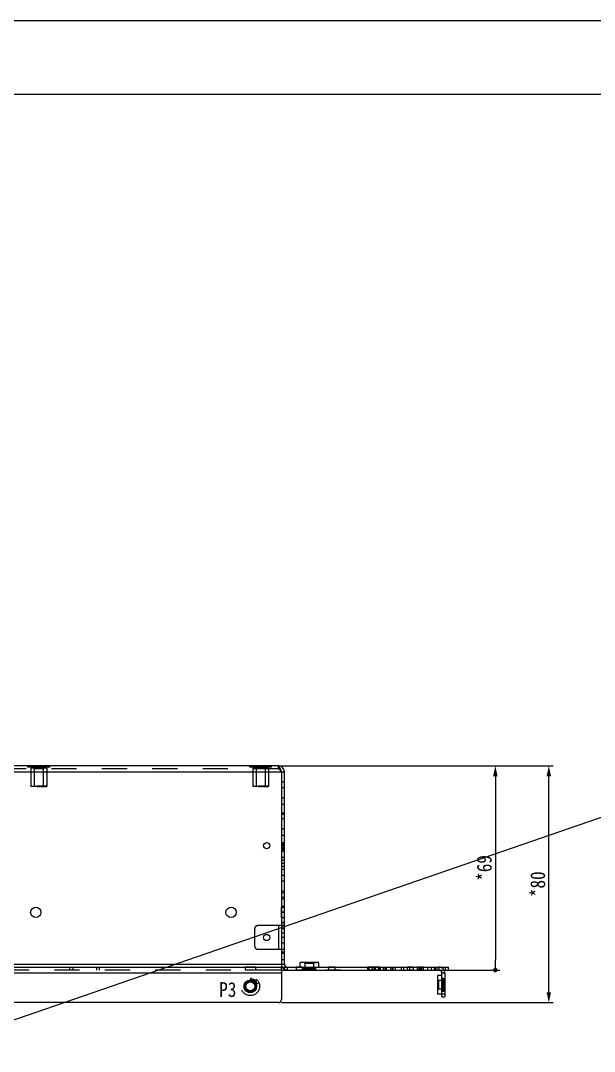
# Model space of a CAD drawing. Header units: millimetres. Extents: x 0 to 8948, y -1340 to 1100.
# Drawn here: x 6605.4 to 6799.3, y 751.7 to 1100 of the extents above; entities that cross this region are included whole.
import ezdxf

# ---------------------------------------------------------------- set-up
doc = ezdxf.new("R2010")
doc.units = ezdxf.units.MM
doc.header["$LTSCALE"] = 85.25
doc.header["$PDMODE"] = 3
doc.header["$PDSIZE"] = 8
doc.linetypes.add('HIDDEN', pattern=[0.2, 0.1, -0.1])
doc.layers.get('0').update_dxf_attribs({"linetype": 'CONTINUOUS'})
doc.layers.get('Defpoints').update_dxf_attribs({"linetype": 'CONTINUOUS'})
for name, color, linetype in [('02___PRT_ALL_AXES', 7, 'CONTINUOUS'), ('03___PRT_ALL_CURVES', 7, 'CONTINUOUS'), ('DEFAULT_2', 8, 'HIDDEN')]:
    doc.layers.add(name, color=color, linetype=linetype)
doc.styles.get("Standard").update_dxf_attribs({"font": 'txt', "width": 0.85})
doc.dimstyles.new('DIMSTYLE_1', dxfattribs={"dimtxt": 5, "dimasz": 3.5, "dimexe": 1.5, "dimexo": 1, "dimgap": 1.25, "dimtad": 1, "dimdsep": 46, "dimtxsty": 'Standard', "dimblk": '_FILLED', "dimblk1": '_FILLED', "dimblk2": '_FILLED', "dimcen": 0.09, "dimadec": 0, "dimazin": 0, "dimtp": 0.01, "dimtm": 0.01, "dimtfac": 1, "dimtofl": 0, "dimtmove": 0, "dimatfit": 3, "dimldrblk": '_FILLED', "dimfxl": 0, "dimtolj": 1, "dimarcsym": 0})

# ---------------------------------------------------------------- blocks, each defined once
blk = doc.blocks.new('_FILLED')
at = {"color": 0, "linetype": 'ByBlock'}
blk.add_solid([(0, 0), (-1, 0.214), (-1, -0.214)], dxfattribs=at)
blk = doc.blocks.new('*D32')
at = {"color": 0, "linetype": 'Continuous', "lineweight": -2, "transparency": 16777216}
for p, q in [((6693.51, 848.22), (6785.4, 848.22)), ((6783.9, 771.72), (6783.9, 844.72)), ((6693.51, 768.22), (6785.4, 768.22))]:
    blk.add_line(p, q, dxfattribs=at)
at = {"layer": 'Defpoints', "color": 0, "linetype": 'Continuous', "transparency": 16777216}
for p in [(6692.51, 848.22), (6783.9, 848.22), (6692.51, 768.22)]:
    blk.add_point(p, dxfattribs=at)
at = {"color": 0, "linetype": 'Continuous', "lineweight": -2, "transparency": 16777216, "xscale": 3.5, "yscale": 3.5, "zscale": 3.5}
for p, rotation in [((6783.9, 848.22), 90), ((6783.9, 768.22), 270)]:
    blk.add_blockref('_FILLED', p, dxfattribs=dict(at, rotation=rotation))
at = {"color": 0, "linetype": 'Continuous', "transparency": 16777216, "insert": (6777.65, 808.22), "char_height": 5, "width": 12.75, "attachment_point": 2, "rotation": 90}
blk.add_mtext('\\A1;*80', dxfattribs=at)
blk = doc.blocks.new('_DOT')
at = {"color": 0, "linetype": 'ByBlock'}
blk.add_line((-0.214, 0), (-1, 0), dxfattribs=at)
at = {"color": 0, "linetype": 'ByBlock', "const_width": 0.214}
blk.add_lwpolyline([(-0.107, 0, 1), (0.107, 0, 1)], format="xyb", close=True, dxfattribs=at)
blk = doc.blocks.new('*D33')
at = {"color": 0, "linetype": 'Continuous', "lineweight": -2, "transparency": 16777216}
for p, q in [((6693.51, 848.22), (6767.32, 848.22)), ((6765.82, 844.72), (6765.82, 782.72)), ((6750.01, 779.22), (6767.32, 779.22))]:
    blk.add_line(p, q, dxfattribs=at)
at = {"layer": 'Defpoints', "color": 0, "linetype": 'Continuous', "transparency": 16777216}
for p in [(6692.51, 848.22), (6749.01, 779.22), (6765.82, 779.22)]:
    blk.add_point(p, dxfattribs=at)
at = {"color": 0, "linetype": 'Continuous', "lineweight": -2, "transparency": 16777216, "xscale": 3.5, "yscale": 3.5, "zscale": 3.5}
for name, p, rotation in [('_FILLED', (6765.82, 848.22), 90), ('_DOT', (6765.82, 779.22), 270)]:
    blk.add_blockref(name, p, dxfattribs=dict(at, rotation=rotation))
at = {"color": 0, "linetype": 'Continuous', "transparency": 16777216, "insert": (6759.57, 813.72), "char_height": 5, "width": 12.75, "attachment_point": 2, "rotation": 90}
blk.add_mtext('\\A1;*69', dxfattribs=at)

msp = doc.modelspace()

# ---------------------------------------------------------------- linework, layer by layer
msp.add_line((4392.409, 0), (7581.815, 1100))
at = {"color": 7, "linetype": 'Continuous'}
for p, q in [((6031.815, 1100), (7581.815, 1100)), ((6693.513, 846.22), (6694.513, 846.22)), ((6694.513, 795.22), (6693.513, 795.22)), ((6694.513, 785.22), (6693.513, 785.22)), ((6693.513, 781.22), (6694.513, 781.22)), ((6693.513, 779.331), (6693.513, 780.22)), ((6694.514, 781.167), (6693.516, 781.113)), ((6694.513, 779.22), (6694.513, 780.22)), ((6706.163, 781.72), (6699.863, 781.72)), ((6699.863, 780.22), (6699.863, 781.72)), ((6706.163, 780.22), (6706.163, 781.72)), ((6749.013, 779.22), (6749.013, 780.22)), ((6750.013, 779.22), (6750.013, 780.22)), ((6693.513, 779.22), (6750.013, 779.22)), ((6747.763, 777.37), (6746.263, 777.37)), ((6746.263, 777.37), (6746.263, 771.07)), ((6748.763, 778.22), (6747.763, 778.22)), ((6747.763, 770.22), (6747.763, 778.22)), ((6747.763, 771.07), (6746.263, 771.07)), ((6747.763, 771.22), (6748.763, 771.22)), ((6747.763, 770.22), (6748.763, 770.22))]:
    msp.add_line(p, q, dxfattribs=at)
at = {"color": 3, "linetype": 'Continuous'}
for p, q in [((6692.513, 848.22), (6378.513, 848.22)), ((6377.513, 846.22), (6693.513, 846.22)), ((6693.513, 846.22), (6693.513, 780.22)), ((6694.513, 781.22), (6694.513, 846.22)), ((6694.513, 794.22), (6693.513, 794.22)), ((6693.513, 786.22), (6694.513, 786.22)), ((6377.513, 781.22), (6693.513, 781.22)), ((6377.513, 780.22), (6750.013, 780.22)), ((6693.513, 778.22), (6377.513, 778.22)), ((6693.513, 779.331), (6693.513, 769.22)), ((6748.763, 778.22), (6748.763, 770.22)), ((6692.513, 768.22), (6585.013, 768.22))]:
    msp.add_line(p, q, dxfattribs=at)
at = {"color": 7, "linetype": 'Continuous'}
msp.add_lwpolyline([(6056.815, 25), (7556.815, 25), (7556.815, 1075), (6056.815, 1075)], close=True, dxfattribs=at)
for radius in [1.8, 1.5]:
    msp.add_circle((6683.013, 773.72), radius, dxfattribs=at)
at = {"color": 3, "linetype": 'Continuous'}
for centre, radius, start, end in [((6692.513, 846.22), 2, 0, 90), ((6695.513, 781.22), 1, 180, 270), ((6746.763, 778.22), 2, 0, 30.13533), ((6692.513, 769.22), 1, 270, 0)]:
    msp.add_arc(centre, radius, start, end, dxfattribs=at)
at = {"color": 7, "linetype": 'Continuous'}
for centre, radius, start, end in [((6692.513, 846.22), 1, 0, 35.03149), ((6695.513, 781.22), 2, 183.07692, 210.14935), ((6746.763, 778.22), 1, 0, 90)]:
    msp.add_arc(centre, radius, start, end, dxfattribs=at)
at = {"color": 3, "linetype": 'Continuous'}
msp.add_open_spline([(6693.513, 846.22), (6693.432, 846.476), (6693.279, 846.953), (6693.078, 847.51), (6692.9, 847.871), (6692.763, 848.089), (6692.611, 848.22), (6692.513, 848.22)], degree=3, knots=[0, 0, 0, 0, 0.3508799, 0.6538995, 0.7752095, 0.8724418, 1, 1, 1, 1], dxfattribs=at)
at = {"layer": '02___PRT_ALL_AXES', "color": 8, "linetype": 'HIDDEN'}
for p, q in [((6608.813, 847.42), (6608.813, 841.22)), ((6613.013, 848.22), (6610.013, 848.22)), ((6610.013, 848.22), (6610.013, 841.22)), ((6613.013, 847.22), (6610.013, 847.22)), ((6613.013, 848.22), (6613.013, 841.22)), ((6614.213, 847.42), (6614.213, 841.22)), ((6683.813, 847.42), (6683.813, 841.22)), ((6688.013, 848.22), (6685.013, 848.22)), ((6685.013, 848.22), (6685.013, 841.22)), ((6688.013, 847.22), (6685.013, 847.22)), ((6688.013, 848.22), (6688.013, 841.22)), ((6689.213, 847.42), (6689.213, 841.22)), ((6614.213, 841.22), (6608.813, 841.22)), ((6689.213, 841.22), (6683.813, 841.22)), ((6693.513, 822.27), (6694.513, 822.27)), ((6694.513, 821.22), (6693.513, 821.22)), ((6693.513, 800.47), (6694.513, 800.47)), ((6693.513, 796.97), (6693.513, 800.47)), ((6694.513, 798.72), (6693.513, 798.72)), ((6694.513, 796.97), (6694.513, 800.47)), ((6693.513, 796.97), (6694.513, 796.97)), ((6684.763, 780.22), (6681.263, 780.22)), ((6681.263, 780.22), (6681.263, 779.22)), ((6684.763, 780.22), (6684.763, 779.22)), ((6700.563, 780.22), (6698.463, 780.22)), ((6698.463, 780.22), (6698.463, 779.22)), ((6700.563, 780.22), (6700.563, 779.22)), ((6701.513, 780.22), (6704.513, 780.22)), ((6701.513, 780.22), (6701.513, 779.22)), ((6704.513, 780.22), (6704.513, 779.22)), ((6711.563, 780.22), (6709.463, 780.22)), ((6709.463, 780.22), (6709.463, 779.22)), ((6711.563, 780.22), (6711.563, 779.22)), ((6726.803, 780.22), (6722.613, 780.22)), ((6722.613, 780.22), (6722.613, 779.22)), ((6723.103, 780.22), (6723.103, 779.22)), ((6724.073, 780.22), (6724.073, 779.22)), ((6724.703, 780.22), (6724.703, 779.22)), ((6724.713, 780.22), (6724.713, 779.22)), ((6725.203, 780.22), (6725.203, 779.22)), ((6726.173, 780.22), (6726.173, 779.22)), ((6726.803, 780.22), (6726.803, 779.22)), ((6738.103, 780.22), (6736.003, 780.22)), ((6736.003, 780.22), (6736.003, 779.22)), ((6738.103, 780.22), (6738.103, 779.22)), ((6741.563, 780.22), (6739.463, 780.22)), ((6739.463, 779.22), (6739.463, 780.22)), ((6740.513, 780.22), (6740.513, 779.22)), ((6741.563, 779.22), (6741.563, 780.22)), ((6684.763, 779.22), (6681.263, 779.22)), ((6700.563, 779.22), (6698.463, 779.22)), ((6701.513, 779.22), (6704.513, 779.22)), ((6711.563, 779.22), (6709.463, 779.22)), ((6726.803, 779.22), (6722.613, 779.22)), ((6738.103, 779.22), (6736.003, 779.22)), ((6741.563, 779.22), (6739.463, 779.22)), ((6747.763, 776.32), (6748.763, 776.32)), ((6747.763, 772.12), (6747.763, 776.32)), ((6748.763, 774.22), (6747.763, 774.22)), ((6748.763, 772.12), (6748.763, 776.32)), ((6747.763, 772.12), (6748.763, 772.12))]:
    msp.add_line(p, q, dxfattribs=at)
at = {"layer": '02___PRT_ALL_AXES', "color": 3, "linetype": 'Continuous'}
for centre, radius in [((6688.513, 821.22), 1.05), ((6610.513, 798.72), 1.75), ((6676.513, 798.72), 1.75), ((6688.513, 790.22), 1.05), ((6683.013, 773.72), 2.1)]:
    msp.add_circle(centre, radius, dxfattribs=at)
at = {"layer": '03___PRT_ALL_CURVES', "color": 8, "linetype": 'HIDDEN'}
msp.add_line((6713.513, 779.22), (6708.513, 779.22), dxfattribs=at)
at = {"layer": 'DEFAULT_2', "color": 8, "linetype": 'HIDDEN'}
for p, q in [((6692.513, 847.22), (6378.513, 847.22)), ((6607.818, 847.72), (6607.818, 848.22)), ((6615.208, 847.72), (6607.818, 847.72)), ((6614.213, 847.42), (6608.813, 847.42)), ((6608.813, 847.42), (6608.813, 841.22)), ((6609.013, 847.72), (6609.013, 847.42)), ((6609.666, 847.72), (6609.666, 848.22)), ((6613.361, 847.72), (6613.361, 848.22)), ((6614.013, 847.72), (6614.013, 847.42)), ((6614.213, 847.42), (6614.213, 841.22)), ((6615.208, 847.72), (6615.208, 848.22)), ((6682.818, 847.72), (6682.818, 848.22)), ((6690.208, 847.72), (6682.818, 847.72)), ((6689.213, 847.42), (6683.813, 847.42)), ((6683.813, 847.42), (6683.813, 841.22)), ((6684.013, 847.72), (6684.013, 847.42)), ((6684.666, 847.72), (6684.666, 848.22)), ((6688.361, 847.72), (6688.361, 848.22)), ((6689.013, 847.72), (6689.013, 847.42)), ((6689.213, 847.42), (6689.213, 841.22)), ((6690.208, 847.72), (6690.208, 848.22)), ((6692.513, 847.22), (6692.513, 848.22)), ((6693.513, 842.791), (6694.513, 842.791)), ((6611.891, 841.32), (6610.825, 841.32)), ((6610.825, 841.32), (6610.825, 841.22)), ((6610.893, 841.22), (6610.893, 841.32)), ((6610.948, 841.32), (6610.948, 841.22)), ((6610.948, 841.22), (6611.237, 841.22)), ((6611.003, 841.22), (6611.003, 841.32)), ((6611.08, 841.22), (6611.08, 841.32)), ((6611.237, 841.32), (6611.237, 841.22)), ((6611.328, 841.22), (6611.328, 841.32)), ((6611.404, 841.32), (6611.404, 841.22)), ((6611.404, 841.22), (6611.751, 841.22)), ((6611.696, 841.32), (6611.696, 841.22)), ((6611.704, 841.22), (6611.704, 841.32)), ((6611.751, 841.22), (6611.751, 841.32)), ((6611.823, 841.32), (6611.823, 841.22)), ((6611.823, 841.22), (6611.891, 841.22)), ((6611.891, 841.22), (6611.891, 841.32)), ((6614.138, 841.32), (6612.18, 841.32)), ((6612.18, 841.22), (6612.18, 841.32)), ((6612.18, 841.22), (6614.107, 841.22)), ((6612.206, 841.22), (6612.206, 841.32)), ((6612.208, 841.22), (6612.208, 841.32)), ((6612.257, 841.22), (6612.257, 841.32)), ((6612.295, 841.22), (6612.295, 841.32)), ((6612.298, 841.22), (6612.298, 841.32)), ((6612.33, 841.22), (6612.33, 841.32)), ((6612.371, 841.22), (6612.371, 841.32)), ((6612.407, 841.22), (6612.407, 841.32)), ((6612.408, 841.22), (6612.408, 841.32)), ((6612.462, 841.22), (6612.462, 841.32)), ((6612.48, 841.22), (6612.48, 841.32)), ((6612.513, 841.22), (6612.513, 841.32)), ((6612.543, 841.22), (6612.543, 841.32)), ((6612.552, 841.22), (6612.552, 841.32)), ((6612.58, 841.22), (6612.58, 841.32)), ((6612.582, 841.22), (6612.582, 841.32)), ((6612.584, 841.22), (6612.584, 841.32)), ((6612.591, 841.22), (6612.591, 841.32)), ((6612.627, 841.22), (6612.627, 841.32)), ((6612.636, 841.22), (6612.636, 841.32)), ((6612.649, 841.22), (6612.649, 841.32)), ((6612.655, 841.22), (6612.655, 841.32)), ((6612.657, 841.22), (6612.657, 841.32)), ((6612.696, 841.22), (6612.696, 841.32)), ((6612.699, 841.22), (6612.699, 841.32)), ((6612.724, 841.22), (6612.724, 841.32)), ((6612.74, 841.22), (6612.74, 841.32)), ((6612.746, 841.22), (6612.746, 841.32)), ((6612.751, 841.22), (6612.751, 841.32)), ((6612.751, 841.22), (6612.751, 841.32)), ((6612.754, 841.22), (6612.754, 841.32)), ((6612.796, 841.22), (6612.796, 841.32)), ((6612.813, 841.22), (6612.813, 841.32)), ((6612.817, 841.22), (6612.817, 841.32)), ((6612.82, 841.22), (6612.82, 841.32)), ((6612.827, 841.32), (6612.827, 841.22)), ((6612.835, 841.22), (6612.835, 841.32)), ((6612.858, 841.22), (6612.858, 841.32)), ((6612.861, 841.22), (6612.861, 841.32)), ((6612.892, 841.22), (6612.892, 841.32)), ((6612.903, 841.22), (6612.903, 841.32)), ((6612.931, 841.22), (6612.931, 841.32)), ((6612.972, 841.22), (6612.972, 841.32)), ((6612.98, 841.32), (6612.98, 841.22)), ((6612.981, 841.22), (6612.981, 841.32)), ((6613, 841.22), (6613, 841.32)), ((6613.006, 841.22), (6613.006, 841.32)), ((6613.016, 841.22), (6613.016, 841.32)), ((6613.02, 841.22), (6613.02, 841.32)), ((6613.036, 841.22), (6613.036, 841.32)), ((6613.061, 841.22), (6613.061, 841.32)), ((6613.086, 841.22), (6613.086, 841.32)), ((6613.09, 841.22), (6613.09, 841.32)), ((6613.099, 841.22), (6613.099, 841.32)), ((6613.104, 841.22), (6613.104, 841.32)), ((6613.105, 841.22), (6613.105, 841.32)), ((6613.117, 841.22), (6613.117, 841.32)), ((6613.12, 841.22), (6613.12, 841.32)), ((6613.124, 841.22), (6613.124, 841.32)), ((6613.148, 841.22), (6613.148, 841.32)), ((6613.194, 841.22), (6613.194, 841.32)), ((6613.242, 841.22), (6613.242, 841.32)), ((6613.246, 841.22), (6613.246, 841.32)), ((6613.254, 841.22), (6613.254, 841.32)), ((6613.27, 841.22), (6613.27, 841.32)), ((6613.272, 841.22), (6613.272, 841.32)), ((6613.28, 841.22), (6613.28, 841.32)), ((6613.304, 841.22), (6613.304, 841.32)), ((6613.313, 841.22), (6613.313, 841.32)), ((6613.315, 841.22), (6613.315, 841.32)), ((6613.33, 841.22), (6613.33, 841.32)), ((6613.339, 841.22), (6613.339, 841.32)), ((6613.343, 841.22), (6613.343, 841.32)), ((6613.358, 841.22), (6613.358, 841.32)), ((6613.437, 841.22), (6613.437, 841.32)), ((6613.461, 841.22), (6613.461, 841.32)), ((6613.481, 841.22), (6613.481, 841.32)), ((6613.486, 841.22), (6613.486, 841.32)), ((6614.107, 841.32), (6614.107, 841.22)), ((6614.138, 841.32), (6614.138, 841.22)), ((6686.891, 841.32), (6685.825, 841.32)), ((6685.825, 841.32), (6685.825, 841.22)), ((6685.893, 841.22), (6685.893, 841.32)), ((6685.948, 841.32), (6685.948, 841.22)), ((6685.948, 841.22), (6686.237, 841.22)), ((6686.003, 841.22), (6686.003, 841.32)), ((6686.08, 841.22), (6686.08, 841.32)), ((6686.237, 841.32), (6686.237, 841.22)), ((6686.328, 841.22), (6686.328, 841.32)), ((6686.404, 841.32), (6686.404, 841.22)), ((6686.404, 841.22), (6686.751, 841.22)), ((6686.696, 841.32), (6686.696, 841.22)), ((6686.704, 841.22), (6686.704, 841.32)), ((6686.751, 841.22), (6686.751, 841.32)), ((6686.823, 841.32), (6686.823, 841.22)), ((6686.823, 841.22), (6686.891, 841.22)), ((6686.891, 841.22), (6686.891, 841.32)), ((6689.138, 841.32), (6687.18, 841.32)), ((6687.18, 841.22), (6687.18, 841.32)), ((6687.18, 841.22), (6689.107, 841.22)), ((6687.206, 841.22), (6687.206, 841.32)), ((6687.208, 841.22), (6687.208, 841.32)), ((6687.257, 841.22), (6687.257, 841.32)), ((6687.295, 841.22), (6687.295, 841.32)), ((6687.298, 841.22), (6687.298, 841.32)), ((6687.33, 841.22), (6687.33, 841.32)), ((6687.371, 841.22), (6687.371, 841.32)), ((6687.407, 841.22), (6687.407, 841.32)), ((6687.408, 841.22), (6687.408, 841.32)), ((6687.462, 841.22), (6687.462, 841.32)), ((6687.48, 841.22), (6687.48, 841.32)), ((6687.513, 841.22), (6687.513, 841.32)), ((6687.543, 841.22), (6687.543, 841.32)), ((6687.552, 841.22), (6687.552, 841.32)), ((6687.58, 841.22), (6687.58, 841.32)), ((6687.582, 841.22), (6687.582, 841.32)), ((6687.584, 841.22), (6687.584, 841.32)), ((6687.591, 841.22), (6687.591, 841.32)), ((6687.627, 841.22), (6687.627, 841.32)), ((6687.636, 841.22), (6687.636, 841.32)), ((6687.649, 841.22), (6687.649, 841.32)), ((6687.655, 841.22), (6687.655, 841.32)), ((6687.657, 841.22), (6687.657, 841.32)), ((6687.696, 841.22), (6687.696, 841.32)), ((6687.699, 841.22), (6687.699, 841.32)), ((6687.724, 841.22), (6687.724, 841.32)), ((6687.74, 841.22), (6687.74, 841.32)), ((6687.746, 841.22), (6687.746, 841.32)), ((6687.751, 841.22), (6687.751, 841.32)), ((6687.751, 841.22), (6687.751, 841.32)), ((6687.754, 841.22), (6687.754, 841.32)), ((6687.796, 841.22), (6687.796, 841.32)), ((6687.813, 841.22), (6687.813, 841.32)), ((6687.817, 841.22), (6687.817, 841.32)), ((6687.82, 841.22), (6687.82, 841.32)), ((6687.827, 841.32), (6687.827, 841.22)), ((6687.835, 841.22), (6687.835, 841.32)), ((6687.858, 841.22), (6687.858, 841.32)), ((6687.861, 841.22), (6687.861, 841.32)), ((6687.892, 841.22), (6687.892, 841.32)), ((6687.903, 841.22), (6687.903, 841.32)), ((6687.931, 841.22), (6687.931, 841.32)), ((6687.972, 841.22), (6687.972, 841.32)), ((6687.98, 841.32), (6687.98, 841.22)), ((6687.981, 841.22), (6687.981, 841.32)), ((6688, 841.22), (6688, 841.32)), ((6688.006, 841.22), (6688.006, 841.32)), ((6688.016, 841.22), (6688.016, 841.32)), ((6688.02, 841.22), (6688.02, 841.32)), ((6688.036, 841.22), (6688.036, 841.32)), ((6688.061, 841.22), (6688.061, 841.32)), ((6688.086, 841.22), (6688.086, 841.32)), ((6688.09, 841.22), (6688.09, 841.32)), ((6688.099, 841.22), (6688.099, 841.32)), ((6688.104, 841.22), (6688.104, 841.32)), ((6688.105, 841.22), (6688.105, 841.32)), ((6688.117, 841.22), (6688.117, 841.32)), ((6688.12, 841.22), (6688.12, 841.32)), ((6688.124, 841.22), (6688.124, 841.32)), ((6688.148, 841.22), (6688.148, 841.32)), ((6688.194, 841.22), (6688.194, 841.32)), ((6688.242, 841.22), (6688.242, 841.32)), ((6688.246, 841.22), (6688.246, 841.32)), ((6688.254, 841.22), (6688.254, 841.32)), ((6688.27, 841.22), (6688.27, 841.32)), ((6688.272, 841.22), (6688.272, 841.32)), ((6688.28, 841.22), (6688.28, 841.32)), ((6688.304, 841.22), (6688.304, 841.32)), ((6688.313, 841.22), (6688.313, 841.32)), ((6688.315, 841.22), (6688.315, 841.32)), ((6688.33, 841.22), (6688.33, 841.32)), ((6688.339, 841.22), (6688.339, 841.32)), ((6688.343, 841.22), (6688.343, 841.32)), ((6688.358, 841.22), (6688.358, 841.32)), ((6688.437, 841.22), (6688.437, 841.32)), ((6688.461, 841.22), (6688.461, 841.32)), ((6688.481, 841.22), (6688.481, 841.32)), ((6688.486, 841.22), (6688.486, 841.32)), ((6689.107, 841.32), (6689.107, 841.22)), ((6689.138, 841.32), (6689.138, 841.22)), ((6694.513, 840.791), (6693.513, 840.791)), ((6694.513, 837.291), (6693.513, 837.291)), ((6693.513, 835.291), (6694.513, 835.291)), ((6693.513, 832.291), (6694.513, 832.291)), ((6694.513, 831.77), (6693.513, 831.77)), ((6694.513, 830.291), (6693.513, 830.291)), ((6694.513, 830.27), (6693.513, 830.27)), ((6694.513, 826.791), (6693.513, 826.791)), ((6693.513, 824.791), (6694.513, 824.791)), ((6693.513, 821.791), (6694.513, 821.791)), ((6694.513, 821.788), (6693.513, 821.788)), ((6694.513, 820.585), (6693.513, 820.585)), ((6694.513, 820.17), (6693.513, 820.17)), ((6694.513, 819.791), (6693.513, 819.791)), ((6694.513, 819.22), (6693.513, 819.22)), ((6694.513, 817.22), (6693.513, 817.22)), ((6694.513, 816.291), (6693.513, 816.291)), ((6694.513, 815.22), (6693.513, 815.22)), ((6693.513, 814.291), (6694.513, 814.291)), ((6694.513, 813.22), (6693.513, 813.22)), ((6693.513, 811.291), (6694.513, 811.291)), ((6694.513, 809.291), (6693.513, 809.291)), ((6694.513, 805.791), (6693.513, 805.791)), ((6694.513, 805.22), (6693.513, 805.22)), ((6693.513, 803.791), (6694.513, 803.791)), ((6694.513, 803.22), (6693.513, 803.22)), ((6693.513, 800.791), (6694.513, 800.791)), ((6694.513, 798.791), (6693.513, 798.791)), ((6693.513, 794.22), (6685.513, 794.22)), ((6692.513, 794.22), (6692.513, 786.22)), ((6694.513, 795.291), (6693.513, 795.291)), ((6684.513, 787.22), (6684.513, 793.22)), ((6694.513, 793.72), (6693.513, 793.72)), ((6693.513, 793.291), (6694.513, 793.291)), ((6694.513, 791.72), (6693.513, 791.72)), ((6693.513, 790.291), (6694.513, 790.291)), ((6694.513, 788.291), (6693.513, 788.291)), ((6685.513, 786.22), (6693.513, 786.22)), ((6694.513, 784.791), (6693.513, 784.791)), ((6622.013, 779.22), (6622.013, 780.22)), ((6623.013, 780.22), (6623.013, 779.22)), ((6631.013, 780.22), (6631.013, 779.22)), ((6632.013, 779.22), (6632.013, 780.22)), ((6693.513, 782.791), (6694.513, 782.791)), ((6695.513, 780.22), (6695.513, 779.22)), ((6700.888, 779.84), (6700.888, 780.22)), ((6701.513, 781.42), (6701.213, 781.72)), ((6704.513, 781.42), (6701.513, 781.42)), ((6701.513, 779.55), (6701.513, 781.42)), ((6703.076, 781.72), (6703.076, 781.7)), ((6703.457, 781.7), (6703.076, 781.7)), ((6703.077, 781.7), (6703.077, 781.72)), ((6703.105, 781.7), (6703.105, 781.72)), ((6703.109, 781.72), (6703.109, 781.7)), ((6703.116, 781.7), (6703.116, 781.72)), ((6703.117, 781.7), (6703.117, 781.72)), ((6703.123, 781.72), (6703.123, 781.7)), ((6703.124, 781.7), (6703.124, 781.72)), ((6703.15, 781.7), (6703.15, 781.72)), ((6703.156, 781.7), (6703.156, 781.72)), ((6703.183, 781.7), (6703.183, 781.72)), ((6703.229, 781.7), (6703.229, 781.72)), ((6703.24, 781.7), (6703.24, 781.72)), ((6703.265, 781.7), (6703.265, 781.72)), ((6703.274, 781.7), (6703.274, 781.72)), ((6703.274, 781.7), (6703.274, 781.72)), ((6703.29, 781.7), (6703.29, 781.72)), ((6703.368, 781.7), (6703.368, 781.72)), ((6703.371, 781.7), (6703.371, 781.72)), ((6703.376, 781.72), (6703.376, 781.7)), ((6703.376, 781.7), (6703.376, 781.72)), ((6703.383, 781.7), (6703.383, 781.72)), ((6703.405, 781.7), (6703.405, 781.72)), ((6703.406, 781.7), (6703.406, 781.72)), ((6703.407, 781.7), (6703.407, 781.72)), ((6703.416, 781.7), (6703.416, 781.72)), ((6703.456, 781.7), (6703.456, 781.72)), ((6703.457, 781.7), (6703.457, 781.72)), ((6703.597, 781.7), (6703.597, 781.72)), ((6705.489, 781.7), (6703.597, 781.7)), ((6703.609, 781.7), (6703.609, 781.72)), ((6703.768, 781.7), (6703.768, 781.72)), ((6703.775, 781.7), (6703.775, 781.72)), ((6703.803, 781.7), (6703.803, 781.72)), ((6703.815, 781.7), (6703.815, 781.72)), ((6703.844, 781.7), (6703.844, 781.72)), ((6703.851, 781.7), (6703.851, 781.72)), ((6703.88, 781.7), (6703.88, 781.72)), ((6703.914, 781.72), (6703.914, 781.7)), ((6704.043, 781.7), (6704.043, 781.72)), ((6704.051, 781.72), (6704.051, 781.7)), ((6704.081, 781.7), (6704.081, 781.72)), ((6704.099, 781.72), (6704.099, 781.7)), ((6704.109, 781.7), (6704.109, 781.72)), ((6704.122, 781.7), (6704.122, 781.72)), ((6704.151, 781.7), (6704.151, 781.72)), ((6704.169, 781.72), (6704.169, 781.7)), ((6704.244, 781.7), (6704.244, 781.72)), ((6704.245, 781.7), (6704.245, 781.72)), ((6704.252, 781.7), (6704.252, 781.72)), ((6704.281, 781.7), (6704.281, 781.72)), ((6704.32, 781.7), (6704.32, 781.72)), ((6704.322, 781.7), (6704.322, 781.72)), ((6704.333, 781.72), (6704.333, 781.7)), ((6704.333, 781.7), (6704.333, 781.72)), ((6704.344, 781.72), (6704.344, 781.7)), ((6704.356, 781.7), (6704.356, 781.72)), ((6704.367, 781.7), (6704.367, 781.72)), ((6704.391, 781.72), (6704.391, 781.7)), ((6704.398, 781.7), (6704.398, 781.72)), ((6704.458, 781.7), (6704.458, 781.72)), ((6704.465, 781.72), (6704.465, 781.7)), ((6704.499, 781.7), (6704.499, 781.72)), ((6704.499, 781.72), (6704.499, 781.7)), ((6704.501, 781.72), (6704.501, 781.7)), ((6704.513, 781.42), (6704.813, 781.72)), ((6704.513, 779.55), (6704.513, 781.42)), ((6704.514, 781.7), (6704.514, 781.72)), ((6704.526, 781.7), (6704.526, 781.72)), ((6704.529, 781.72), (6704.529, 781.7)), ((6704.53, 781.7), (6704.53, 781.72)), ((6704.54, 781.7), (6704.54, 781.72)), ((6704.544, 781.72), (6704.544, 781.7)), ((6704.557, 781.7), (6704.557, 781.72)), ((6704.559, 781.7), (6704.559, 781.72)), ((6704.575, 781.7), (6704.575, 781.72)), ((6704.581, 781.7), (6704.581, 781.72)), ((6704.606, 781.72), (6704.606, 781.7)), ((6704.618, 781.7), (6704.618, 781.72)), ((6704.618, 781.7), (6704.618, 781.72)), ((6704.679, 781.7), (6704.679, 781.72)), ((6704.68, 781.7), (6704.68, 781.72)), ((6704.688, 781.7), (6704.688, 781.72)), ((6704.689, 781.7), (6704.689, 781.72)), ((6704.702, 781.72), (6704.702, 781.7)), ((6704.705, 781.7), (6704.705, 781.72)), ((6704.708, 781.7), (6704.708, 781.72)), ((6704.722, 781.72), (6704.722, 781.7)), ((6704.723, 781.7), (6704.723, 781.72)), ((6704.725, 781.7), (6704.725, 781.72)), ((6704.727, 781.7), (6704.727, 781.72)), ((6704.745, 781.7), (6704.745, 781.72)), ((6704.812, 781.72), (6704.812, 781.7)), ((6704.819, 781.72), (6704.819, 781.7)), ((6704.822, 781.7), (6704.822, 781.72)), ((6704.825, 781.7), (6704.825, 781.72)), ((6704.855, 781.7), (6704.855, 781.72)), ((6704.867, 781.7), (6704.867, 781.72)), ((6704.912, 781.7), (6704.912, 781.72)), ((6704.913, 781.72), (6704.913, 781.7)), ((6704.925, 781.7), (6704.925, 781.72)), ((6704.935, 781.7), (6704.935, 781.72)), ((6704.941, 781.7), (6704.941, 781.72)), ((6704.942, 781.7), (6704.942, 781.72)), ((6704.969, 781.7), (6704.969, 781.72)), ((6704.971, 781.7), (6704.971, 781.72)), ((6704.972, 781.7), (6704.972, 781.72)), ((6704.992, 781.7), (6704.992, 781.72)), ((6705.004, 781.7), (6705.004, 781.72)), ((6705.013, 781.7), (6705.013, 781.72)), ((6705.046, 781.7), (6705.046, 781.72)), ((6705.127, 781.7), (6705.127, 781.72)), ((6705.138, 779.84), (6705.138, 780.22)), ((6705.16, 781.7), (6705.16, 781.72)), ((6705.384, 781.72), (6705.384, 781.7)), ((6705.394, 781.7), (6705.394, 781.72)), ((6705.404, 781.7), (6705.404, 781.72)), ((6705.406, 781.7), (6705.406, 781.72)), ((6705.407, 781.7), (6705.407, 781.72)), ((6705.407, 781.72), (6705.407, 781.7)), ((6705.445, 781.7), (6705.445, 781.72)), ((6705.452, 781.72), (6705.452, 781.7)), ((6705.475, 781.7), (6705.475, 781.72)), ((6705.489, 781.7), (6705.489, 781.72)), ((6726.463, 780.22), (6726.463, 779.22)), ((6726.953, 780.22), (6726.953, 779.22)), ((6727.923, 780.22), (6727.923, 779.22)), ((6728.063, 780.22), (6728.063, 779.22)), ((6728.553, 780.22), (6728.553, 779.22)), ((6728.653, 780.22), (6728.653, 779.22)), ((6728.963, 780.22), (6728.963, 779.22)), ((6728.973, 780.22), (6728.973, 779.22)), ((6730.403, 780.22), (6730.403, 779.22)), ((6731.013, 779.22), (6731.013, 780.22)), ((6731.203, 780.22), (6731.203, 779.22)), ((6732.013, 780.22), (6732.013, 779.22)), ((6733.953, 780.22), (6733.953, 779.22)), ((6734.763, 780.22), (6734.763, 779.22)), ((6736.763, 780.22), (6736.763, 779.22)), ((6740.013, 780.22), (6740.013, 779.22)), ((6740.153, 780.22), (6740.153, 779.22)), ((6741.013, 779.22), (6741.013, 780.22)), ((6742.903, 780.22), (6742.903, 779.22)), ((6744.103, 780.22), (6744.103, 779.22)), ((6744.163, 780.22), (6744.163, 779.22)), ((6745.163, 780.22), (6745.163, 779.22)), ((6745.173, 780.22), (6745.173, 779.22)), ((6745.453, 780.22), (6745.453, 779.22)), ((6746.063, 780.22), (6746.063, 779.22)), ((6746.763, 780.22), (6746.763, 779.22)), ((6693.513, 779.22), (6377.513, 779.22)), ((6700.888, 779.84), (6705.138, 779.84)), ((6701.113, 779.84), (6700.888, 779.35)), ((6705.138, 779.35), (6700.888, 779.35)), ((6700.888, 779.25), (6700.888, 779.35)), ((6700.888, 779.25), (6705.138, 779.25)), ((6701.513, 779.55), (6701.213, 779.25)), ((6704.513, 779.55), (6701.513, 779.55)), ((6704.513, 779.55), (6704.813, 779.25)), ((6704.913, 779.84), (6705.138, 779.35)), ((6705.138, 779.25), (6705.138, 779.35)), ((6746.283, 776.849), (6746.263, 776.849)), ((6746.283, 776.847), (6746.263, 776.847)), ((6746.283, 776.821), (6746.263, 776.821)), ((6746.283, 776.821), (6746.263, 776.821)), ((6746.283, 776.789), (6746.263, 776.789)), ((6746.283, 776.785), (6746.263, 776.785)), ((6746.283, 776.78), (6746.263, 776.78)), ((6746.283, 776.699), (6746.263, 776.699)), ((6746.283, 776.686), (6746.263, 776.686)), ((6746.283, 776.685), (6746.263, 776.685)), ((6746.263, 776.663), (6746.283, 776.663)), ((6746.283, 776.656), (6746.263, 776.656)), ((6746.283, 776.65), (6746.263, 776.65)), ((6746.283, 776.636), (6746.263, 776.636)), ((6746.283, 776.849), (6746.283, 775.418)), ((6683.109, 776.322), (6683.105, 776.186)), ((6683.105, 776.186), (6683.117, 776.185)), ((6683.383, 775.885), (6683.371, 775.886)), ((6683.376, 775.781), (6683.383, 775.885)), ((6683.609, 776.118), (6683.597, 776.08)), ((6683.597, 776.08), (6683.803, 776.017)), ((6683.815, 776.055), (6683.609, 776.118)), ((6683.775, 775.676), (6683.768, 775.664)), ((6683.851, 775.642), (6683.775, 775.676)), ((6683.803, 776.017), (6683.815, 776.055)), ((6684.099, 776.053), (6683.851, 775.642)), ((6683.88, 775.638), (6684.122, 776.039)), ((6684.367, 775.978), (6683.88, 775.638)), ((6683.914, 775.575), (6684.32, 775.857)), ((6684.051, 776.163), (6684.043, 776.15)), ((6684.043, 776.15), (6684.081, 776.117)), ((6684.169, 776.064), (6684.245, 776.029)), ((6684.32, 775.857), (6684.244, 775.376)), ((6684.245, 776.029), (6684.252, 776.041)), ((6684.281, 775.441), (6684.367, 775.978)), ((6684.501, 775.805), (6684.281, 775.441)), ((6684.344, 775.41), (6684.557, 775.763)), ((6684.398, 775.301), (6684.356, 775.34)), ((6684.391, 775.288), (6684.398, 775.301)), ((6684.465, 775.913), (6684.458, 775.901)), ((6684.458, 775.901), (6684.499, 775.863)), ((6684.544, 775.279), (6684.526, 775.285)), ((6684.606, 775.793), (6684.68, 775.767)), ((6684.68, 775.767), (6684.688, 775.779)), ((6684.722, 775.336), (6684.702, 775.332)), ((6684.819, 775.584), (6684.812, 775.567)), ((6684.913, 774.484), (6684.925, 774.456)), ((6684.925, 774.456), (6685.407, 774.656)), ((6685.384, 774.712), (6684.969, 774.54)), ((6684.969, 774.54), (6684.992, 774.666)), ((6684.992, 774.666), (6684.971, 774.671)), ((6685.046, 775.122), (6685.013, 775.101)), ((6685.013, 775.101), (6685.127, 774.918)), ((6685.16, 774.939), (6685.046, 775.122)), ((6685.127, 774.918), (6685.16, 774.939)), ((6685.407, 774.807), (6685.394, 774.802)), ((6685.394, 774.802), (6685.404, 774.755)), ((6685.452, 774.641), (6685.475, 774.605)), ((6685.475, 774.605), (6685.489, 774.611)), ((6746.283, 776.618), (6746.263, 776.618)), ((6746.283, 776.617), (6746.263, 776.617)), ((6746.283, 776.6), (6746.263, 776.6)), ((6746.283, 776.584), (6746.263, 776.584)), ((6746.283, 776.583), (6746.263, 776.583)), ((6746.283, 776.58), (6746.263, 776.58)), ((6746.283, 776.567), (6746.263, 776.567)), ((6746.263, 776.564), (6746.283, 776.564)), ((6746.283, 776.562), (6746.263, 776.562)), ((6746.283, 776.555), (6746.263, 776.555)), ((6746.263, 776.553), (6746.283, 776.553)), ((6746.283, 776.541), (6746.263, 776.541)), ((6746.283, 776.539), (6746.263, 776.539)), ((6746.283, 776.529), (6746.263, 776.529)), ((6746.283, 776.517), (6746.263, 776.517)), ((6746.283, 776.51), (6746.263, 776.51)), ((6746.283, 776.497), (6746.263, 776.497)), ((6746.283, 776.478), (6746.263, 776.478)), ((6746.283, 776.44), (6746.263, 776.44)), ((6746.283, 776.422), (6746.263, 776.422)), ((6746.263, 776.413), (6746.283, 776.413)), ((6746.283, 776.401), (6746.263, 776.401)), ((6746.283, 776.388), (6746.263, 776.388)), ((6746.283, 776.386), (6746.263, 776.386)), ((6746.283, 776.385), (6746.263, 776.385)), ((6746.283, 776.363), (6746.263, 776.363)), ((6746.283, 776.357), (6746.263, 776.357)), ((6746.283, 776.344), (6746.263, 776.344)), ((6746.283, 776.338), (6746.263, 776.338)), ((6746.283, 776.318), (6746.263, 776.318)), ((6746.283, 776.311), (6746.263, 776.311)), ((6746.263, 776.305), (6746.283, 776.305)), ((6746.283, 776.296), (6746.263, 776.296)), ((6746.283, 776.294), (6746.263, 776.294)), ((6746.263, 776.293), (6746.283, 776.293)), ((6746.263, 776.281), (6746.283, 776.281)), ((6746.263, 776.28), (6746.283, 776.28)), ((6746.283, 776.279), (6746.263, 776.279)), ((6746.283, 776.267), (6746.263, 776.267)), ((6746.283, 776.263), (6746.263, 776.263)), ((6746.283, 776.255), (6746.263, 776.255)), ((6746.263, 776.254), (6746.283, 776.254)), ((6746.283, 776.176), (6746.263, 776.176)), ((6746.283, 776.164), (6746.263, 776.164)), ((6746.283, 776.142), (6746.263, 776.142)), ((6746.283, 776.138), (6746.263, 776.138)), ((6746.283, 776.121), (6746.263, 776.121)), ((6746.283, 776.091), (6746.263, 776.091)), ((6746.263, 776.084), (6746.283, 776.084)), ((6746.283, 776.083), (6746.263, 776.083)), ((6746.263, 776.075), (6746.283, 776.075)), ((6746.283, 776.067), (6746.263, 776.067)), ((6746.283, 776.048), (6746.263, 776.048)), ((6746.283, 776.032), (6746.263, 776.032)), ((6746.283, 776.023), (6746.263, 776.023)), ((6746.563, 775.72), (6746.263, 776.02)), ((6746.283, 775.994), (6746.263, 775.994)), ((6746.283, 775.941), (6746.263, 775.941)), ((6746.263, 775.91), (6746.283, 775.91)), ((6746.283, 775.889), (6746.263, 775.889)), ((6746.283, 775.876), (6746.263, 775.876)), ((6746.283, 775.873), (6746.263, 775.873)), ((6746.283, 775.863), (6746.263, 775.863)), ((6746.283, 775.84), (6746.263, 775.84)), ((6746.263, 775.836), (6746.283, 775.836)), ((6746.283, 775.833), (6746.263, 775.833)), ((6746.283, 775.832), (6746.263, 775.832)), ((6746.283, 775.801), (6746.263, 775.801)), ((6746.263, 775.788), (6746.283, 775.788)), ((6746.283, 775.785), (6746.263, 775.785)), ((6746.283, 775.781), (6746.263, 775.781)), ((6746.263, 775.779), (6746.283, 775.779)), ((6746.283, 775.764), (6746.263, 775.764)), ((6746.283, 775.737), (6746.263, 775.737)), ((6746.263, 775.736), (6746.283, 775.736)), ((6746.283, 775.724), (6746.263, 775.724)), ((6746.283, 775.717), (6746.263, 775.717)), ((6746.283, 775.699), (6746.263, 775.699)), ((6746.283, 775.675), (6746.263, 775.675)), ((6746.263, 775.672), (6746.283, 775.672)), ((6746.283, 775.632), (6746.263, 775.632)), ((6746.283, 775.623), (6746.263, 775.623)), ((6746.283, 775.622), (6746.263, 775.622)), ((6746.263, 775.602), (6746.283, 775.602)), ((6746.283, 775.602), (6746.263, 775.602)), ((6746.283, 775.601), (6746.263, 775.601)), ((6746.283, 775.585), (6746.263, 775.585)), ((6746.283, 775.559), (6746.263, 775.559)), ((6746.283, 775.542), (6746.263, 775.542)), ((6746.263, 775.54), (6746.283, 775.54)), ((6746.283, 775.439), (6746.263, 775.439)), ((6746.283, 775.418), (6746.263, 775.418)), ((6746.263, 775.307), (6746.283, 775.307)), ((6746.283, 775.302), (6746.263, 775.302)), ((6746.283, 775.255), (6746.263, 775.255)), ((6746.263, 775.212), (6746.283, 775.212)), ((6746.283, 775.208), (6746.263, 775.208)), ((6746.283, 775.171), (6746.263, 775.171)), ((6746.283, 775.166), (6746.263, 775.166)), ((6746.283, 775.16), (6746.263, 775.16)), ((6746.283, 775.156), (6746.263, 775.156)), ((6746.263, 775.141), (6746.283, 775.141)), ((6746.283, 775.111), (6746.263, 775.111)), ((6746.283, 775.105), (6746.263, 775.105)), ((6746.283, 775.04), (6746.263, 775.04)), ((6746.263, 774.984), (6746.283, 774.984)), ((6746.283, 774.956), (6746.263, 774.956)), ((6746.283, 775.307), (6746.283, 774.956)), ((6748.433, 775.72), (6746.563, 775.72)), ((6746.563, 775.72), (6746.563, 772.72)), ((6748.143, 776.345), (6747.763, 776.345)), ((6748.633, 776.345), (6748.143, 776.12)), ((6748.143, 772.095), (6748.143, 776.345)), ((6748.733, 776.02), (6748.433, 775.72)), ((6748.433, 775.72), (6748.433, 772.72)), ((6748.733, 776.345), (6748.633, 776.345)), ((6748.633, 776.345), (6748.633, 772.095)), ((6748.733, 772.095), (6748.733, 776.345)), ((6746.563, 772.72), (6746.263, 772.42)), ((6748.433, 772.72), (6746.563, 772.72)), ((6748.143, 772.095), (6747.763, 772.095)), ((6748.633, 772.095), (6748.143, 772.32)), ((6748.433, 772.72), (6748.733, 772.42)), ((6748.733, 772.095), (6748.633, 772.095))]:
    msp.add_line(p, q, dxfattribs=at)
for radius in [3.15, 2.125, 1.9]:
    msp.add_circle((6683.013, 773.72), radius, dxfattribs=at)
for centre, radius, start, end in [((6692.513, 846.22), 1, 35.03149, 90), ((6685.513, 793.22), 1, 90, 180), ((6685.513, 787.22), 1, 180, 270), ((6695.513, 781.22), 2, 180, 183.07692), ((6695.513, 781.22), 2, 210.14935, 270), ((6746.763, 778.22), 2, 30.13533, 90), ((6683.58, 774.102), 1.438, 58.91018, 62.46337)]:
    msp.add_arc(centre, radius, start, end, dxfattribs=at)
for points, knots in [([(6693.328, 846.794), (6693.264, 846.987), (6693.142, 847.336), (6692.974, 847.738), (6692.828, 847.987), (6692.711, 848.14), (6692.589, 848.22), (6692.513, 848.22)], [0, 0, 0, 0, 0.3589742, 0.6541261, 0.770894, 0.8657475, 1, 1, 1, 1]), ([(6693.513, 846.22), (6693.431, 846.349), (6693.274, 846.595), (6692.998, 846.974), (6692.706, 847.22), (6692.513, 847.22)], [0, 0, 0, 0, 0.3160847, 0.5993038, 1, 1, 1, 1]), ([(6693.513, 846.22), (6693.467, 846.365), (6693.406, 846.556), (6693.343, 846.748), (6693.328, 846.794)], [0, 0, 0, 0, 0.7542178, 1, 1, 1, 1])]:
    msp.add_open_spline(points, degree=3, knots=knots, dxfattribs=at)
for points in [[(6683.077, 775.922), (6683.073, 775.879), (6683.085, 775.842), (6683.116, 775.811)], [(6683.124, 776.01), (6683.096, 775.986), (6683.081, 775.956), (6683.077, 775.922)], [(6683.274, 776.347), (6683.215, 776.353), (6683.16, 776.345), (6683.109, 776.322)], [(6683.116, 775.811), (6683.145, 775.78), (6683.187, 775.761), (6683.24, 775.755)], [(6683.117, 776.185), (6683.128, 776.229), (6683.15, 776.263), (6683.183, 776.289)], [(6683.15, 775.818), (6683.13, 775.84), (6683.121, 775.862), (6683.124, 775.888)], [(6683.265, 776.084), (6683.198, 776.058), (6683.151, 776.034), (6683.124, 776.01)], [(6683.124, 775.888), (6683.126, 775.908), (6683.136, 775.926), (6683.156, 775.94)], [(6683.229, 775.781), (6683.196, 775.785), (6683.169, 775.798), (6683.15, 775.818)], [(6683.156, 775.94), (6683.176, 775.955), (6683.215, 775.974), (6683.274, 775.997)], [(6683.183, 776.289), (6683.217, 776.315), (6683.252, 776.325), (6683.29, 776.321)], [(6683.371, 775.886), (6683.345, 775.809), (6683.297, 775.774), (6683.229, 775.781)], [(6683.24, 775.755), (6683.293, 775.75), (6683.339, 775.759), (6683.376, 775.781)], [(6683.368, 776.136), (6683.346, 776.12), (6683.312, 776.102), (6683.265, 776.084)], [(6683.416, 776.285), (6683.384, 776.32), (6683.337, 776.34), (6683.274, 776.347)], [(6683.274, 775.997), (6683.335, 776.021), (6683.379, 776.042), (6683.407, 776.062)], [(6683.29, 776.321), (6683.325, 776.317), (6683.354, 776.304), (6683.376, 776.28)], [(6683.405, 776.199), (6683.402, 776.173), (6683.39, 776.152), (6683.368, 776.136)], [(6683.376, 776.28), (6683.398, 776.256), (6683.408, 776.229), (6683.405, 776.199)], [(6683.407, 776.062), (6683.434, 776.081), (6683.452, 776.113), (6683.456, 776.156)], [(6683.456, 776.156), (6683.462, 776.207), (6683.448, 776.251), (6683.416, 776.285)], [(6683.768, 775.664), (6683.777, 775.66), (6683.803, 775.646), (6683.844, 775.621)], [(6683.844, 775.621), (6683.878, 775.6), (6683.902, 775.585), (6683.914, 775.575)], [(6684.151, 776.1), (6684.124, 776.116), (6684.09, 776.137), (6684.051, 776.163)], [(6684.081, 776.117), (6684.099, 776.102), (6684.108, 776.09), (6684.109, 776.083)], [(6684.109, 776.083), (6684.11, 776.076), (6684.107, 776.066), (6684.099, 776.053)], [(6684.122, 776.039), (6684.137, 776.064), (6684.152, 776.072), (6684.169, 776.064)], [(6684.252, 776.041), (6684.22, 776.059), (6684.186, 776.078), (6684.151, 776.1)], [(6684.322, 775.333), (6684.347, 775.318), (6684.37, 775.303), (6684.391, 775.288)], [(6684.333, 775.373), (6684.331, 775.383), (6684.335, 775.395), (6684.344, 775.41)], [(6684.356, 775.34), (6684.343, 775.353), (6684.335, 775.363), (6684.333, 775.373)], [(6684.575, 775.844), (6684.542, 775.864), (6684.506, 775.886), (6684.465, 775.913)], [(6684.526, 775.285), (6684.507, 775.244), (6684.498, 775.208), (6684.5, 775.175)], [(6684.499, 775.863), (6684.509, 775.854), (6684.514, 775.845), (6684.514, 775.838)], [(6684.5, 775.175), (6684.501, 775.144), (6684.514, 775.114), (6684.54, 775.085)], [(6684.514, 775.838), (6684.514, 775.832), (6684.51, 775.82), (6684.501, 775.805)], [(6684.53, 775.199), (6684.526, 775.225), (6684.531, 775.252), (6684.544, 775.279)], [(6684.559, 775.132), (6684.543, 775.151), (6684.534, 775.173), (6684.53, 775.199)], [(6684.54, 775.085), (6684.562, 775.06), (6684.588, 775.046), (6684.618, 775.042)], [(6684.557, 775.763), (6684.567, 775.78), (6684.574, 775.79), (6684.581, 775.794)], [(6684.618, 775.102), (6684.596, 775.104), (6684.576, 775.114), (6684.559, 775.132)], [(6684.688, 775.779), (6684.637, 775.808), (6684.599, 775.829), (6684.575, 775.844)], [(6684.581, 775.794), (6684.587, 775.797), (6684.596, 775.797), (6684.606, 775.793)], [(6684.679, 775.123), (6684.661, 775.107), (6684.64, 775.1), (6684.618, 775.102)], [(6684.618, 775.042), (6684.648, 775.038), (6684.672, 775.043), (6684.689, 775.059)], [(6684.705, 775.281), (6684.713, 775.199), (6684.705, 775.146), (6684.679, 775.123)], [(6684.689, 775.059), (6684.707, 775.075), (6684.718, 775.096), (6684.723, 775.122)], [(6684.702, 775.332), (6684.702, 775.316), (6684.703, 775.299), (6684.705, 775.281)], [(6684.745, 775.264), (6684.73, 775.281), (6684.723, 775.305), (6684.722, 775.336)], [(6684.723, 775.122), (6684.728, 775.149), (6684.729, 775.182), (6684.725, 775.224)], [(6684.725, 775.224), (6684.752, 775.19), (6684.785, 775.172), (6684.825, 775.172)], [(6684.822, 775.237), (6684.79, 775.234), (6684.765, 775.243), (6684.745, 775.264)], [(6684.812, 775.567), (6684.812, 775.56), (6684.814, 775.553), (6684.819, 775.548)], [(6684.867, 775.583), (6684.845, 775.593), (6684.829, 775.593), (6684.819, 775.584)], [(6684.819, 775.548), (6684.826, 775.54), (6684.838, 775.535), (6684.855, 775.532)], [(6684.912, 775.279), (6684.884, 775.253), (6684.853, 775.239), (6684.822, 775.237)], [(6684.825, 775.172), (6684.865, 775.171), (6684.901, 775.186), (6684.935, 775.217)], [(6684.855, 775.532), (6684.896, 775.524), (6684.925, 775.511), (6684.941, 775.494)], [(6684.942, 775.523), (6684.914, 775.554), (6684.889, 775.574), (6684.867, 775.583)], [(6684.971, 775.389), (6684.966, 775.347), (6684.946, 775.31), (6684.912, 775.279)], [(6684.971, 774.671), (6684.962, 774.622), (6684.943, 774.56), (6684.913, 774.484)], [(6684.935, 775.217), (6684.979, 775.256), (6685.002, 775.305), (6685.004, 775.363)], [(6684.941, 775.494), (6684.966, 775.467), (6684.976, 775.432), (6684.971, 775.389)], [(6685.004, 775.363), (6685.006, 775.421), (6684.985, 775.475), (6684.942, 775.523)], [(6685.404, 774.755), (6685.409, 774.734), (6685.402, 774.72), (6685.384, 774.712)], [(6685.445, 774.708), (6685.43, 774.745), (6685.417, 774.778), (6685.407, 774.807)], [(6685.407, 774.656), (6685.426, 774.664), (6685.441, 774.66), (6685.452, 774.641)], [(6685.489, 774.611), (6685.475, 774.639), (6685.46, 774.672), (6685.445, 774.708)]]:
    msp.add_open_spline(points, degree=3, dxfattribs=at)

# ---------------------------------------------------------------- texts
at = {"color": 2, "linetype": 'Continuous', "insert": (6672.517, 775.134), "char_height": 5, "width": 8.5, "attachment_point": 1, "line_spacing_factor": 0.9}
msp.add_mtext('P3', dxfattribs=at)

# ---------------------------------------------------------------- dimensions: what is measured, and where the dimension line sits
at = {"color": 2, "linetype": 'Continuous'}
dim = msp.add_linear_dim(base=(6783.902, 848.22), p1=(6692.513, 768.22), p2=(6692.513, 848.22), angle=90, text='*<>', dimstyle='DIMSTYLE_1', dxfattribs=at)
dim.commit()
dim.dimension.update_dxf_attribs({"geometry": '*D32', "text_midpoint": (6783.902, 808.22), "dimtype": 160})
dim = msp.add_linear_dim(base=(6765.822, 779.22), p1=(6692.513, 848.22), p2=(6749.013, 779.22), angle=270, text='*<>', dimstyle='DIMSTYLE_1', override={"dimblk2": 'DOT', "dimsah": 1}, dxfattribs=at)
dim.commit()
dim.dimension.update_dxf_attribs({"geometry": '*D33', "text_midpoint": (6765.822, 813.72), "dimtype": 160})

doc.saveas('drawing.dxf')
